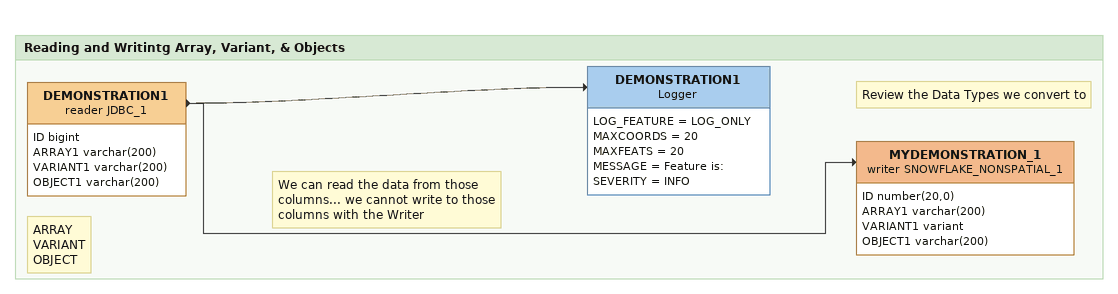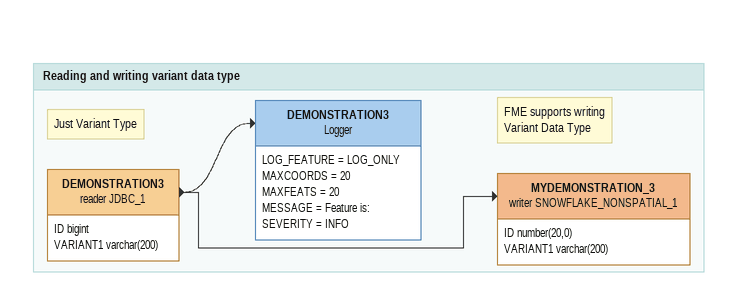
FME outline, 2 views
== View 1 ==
Bookmark: Reading and Writintg Array, Variant, & Objects
Note: ARRAY / VARIANT / OBJECT
Note: We can read the data from those columns... we cannot write to those columns with the Writer
DEMONSTRATION1 (reader JDBC_1)
    attributes: ID bigint, ARRAY1 varchar(200), VARIANT1 varchar(200), OBJECT1 varchar(200)
    -> DEMONSTRATION1
    -> MYDEMONSTRATION_1 (writer SNOWFLAKE_NONSPATIAL_1)
DEMONSTRATION1: Logger
    LOG_FEATURE = LOG_ONLY
    MAXCOORDS = 20
    MAXFEATS = 20
    MESSAGE = Feature is:
    SEVERITY = INFO
Note: Review the Data Types we convert to
MYDEMONSTRATION_1 (writer SNOWFLAKE_NONSPATIAL_1)
    attributes: ID number(20,0), ARRAY1 varchar(200), VARIANT1 variant, OBJECT1 varchar(200)

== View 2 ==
Bookmark: Reading and writing variant data type
Note: Just Variant Type
DEMONSTRATION3 (reader JDBC_1)
    attributes: ID bigint, VARIANT1 varchar(200)
    -> MYDEMONSTRATION_3 (writer SNOWFLAKE_NONSPATIAL_1)
    -> DEMONSTRATION3
DEMONSTRATION3: Logger
    LOG_FEATURE = LOG_ONLY
    MAXCOORDS = 20
    MAXFEATS = 20
    MESSAGE = Feature is:
    SEVERITY = INFO
Note: FME supports writing / Variant Data Type
MYDEMONSTRATION_3 (writer SNOWFLAKE_NONSPATIAL_1)
    attributes: ID number(20,0), VARIANT1 varchar(200)
